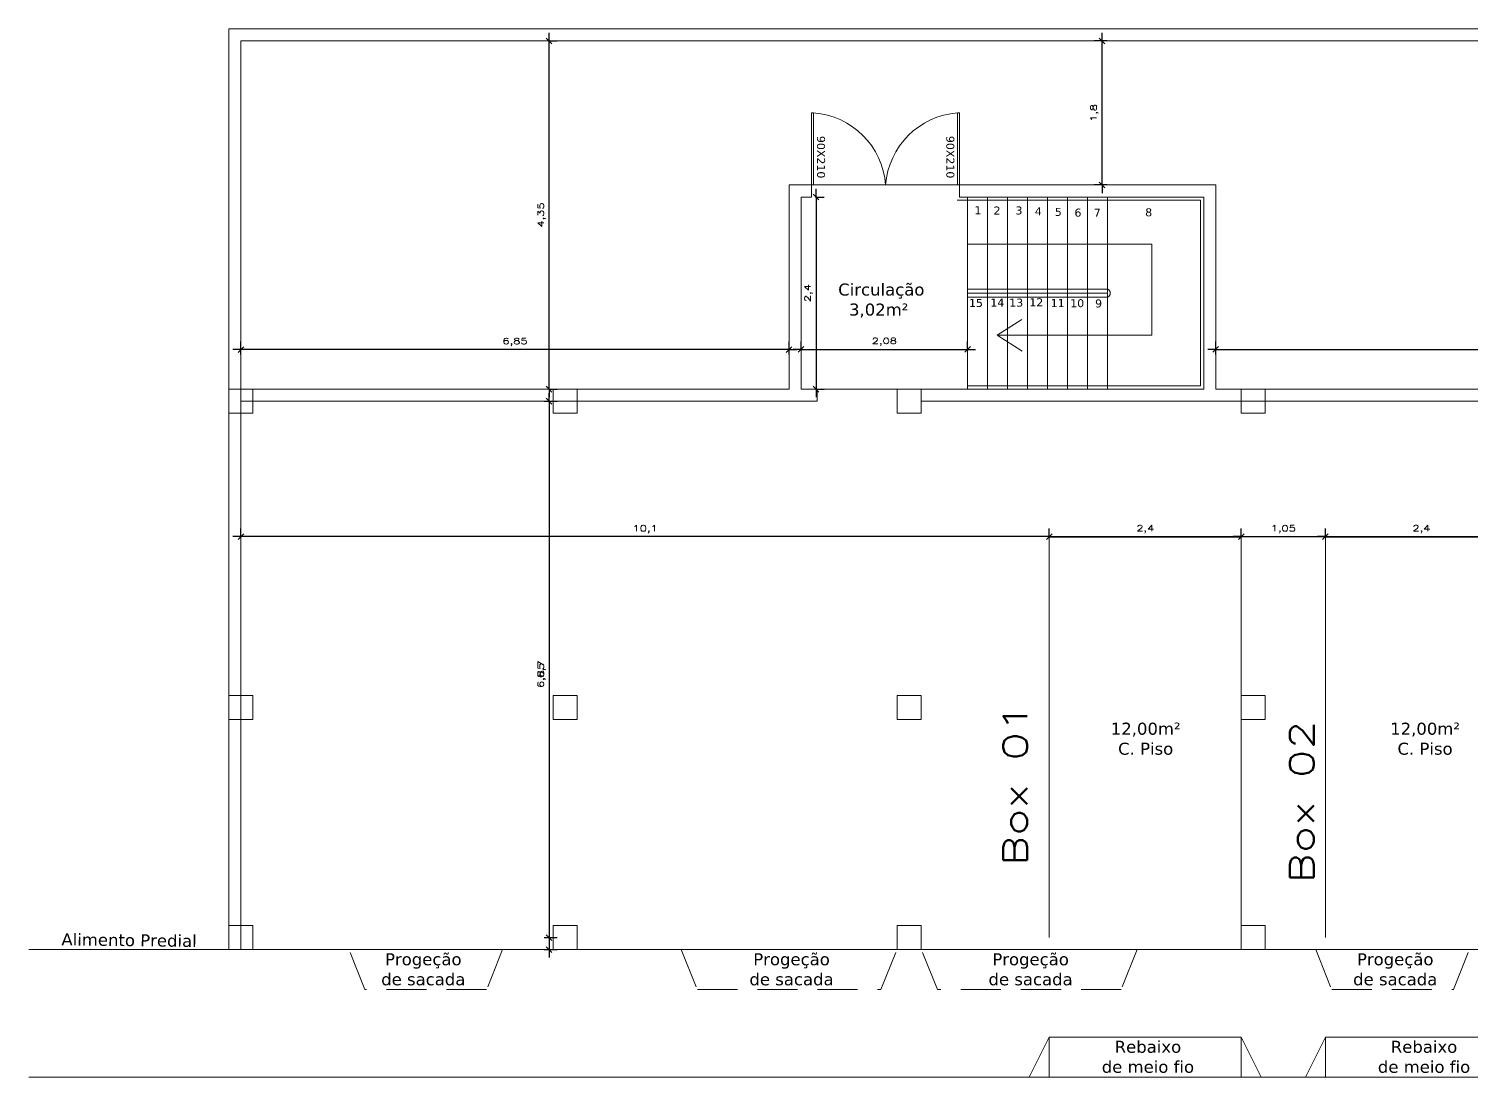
# Model space of a CAD drawing. Header units: millimetres. Extents: x 634 to 830, y -342 to -254.
# Drawn here: x 633.69 to 651.71, y -327.19 to -314.1 of the extents above; entities that cross this region are included whole.
import ezdxf

# ---------------------------------------------------------------- set-up
doc = ezdxf.new("R2010")
doc.units = ezdxf.units.MM
doc.linetypes.add('DASHED', pattern=[0.75, 0.5, -0.25])
for name, color, linetype in [('Auxiliar', 1, 'Continuous'), ('Camada1', 6, 'Continuous'), ('Camada2', 1, 'Continuous'), ('Camada4', 2, 'Continuous'), ('ESQUADRIA', 2, 'Continuous'), ('PAREDE', 6, 'Continuous')]:
    doc.layers.add(name, color=color, linetype=linetype)
doc.styles.add('REGUA60', font='romansx2.shx', dxfattribs={"width": 1.4})
doc.dimstyles.new('Cota Vinícius1', dxfattribs={"dimscale": 0.05, "dimtxt": 1.5, "dimasz": 0.01, "dimexe": 2, "dimexo": 3, "dimgap": 0.98, "dimtad": 1, "dimlfac": -1, "dimrnd": 0.01, "dimtxsty": 'REGUA60', "dimblk": 'COTATR', "dimcen": 4, "dimdle": 4, "dimclrt": 2, "dimadec": 0, "dimazin": 0, "dimtfac": 1, "dimtmove": 2, "dimatfit": 2, "dimfxl": 0, "dimarcsym": 0})

# ---------------------------------------------------------------- blocks, each defined once
blk = doc.blocks.new('COTATR')
at = {"color": 3}
blk.add_line((-71, -71), (71, 71), dxfattribs=at)
at = {"color": 0, "linetype": 'ByBlock'}
blk.add_line((0, 0), (200, 0), dxfattribs=at)
blk = doc.blocks.new('*D364')
at = {"layer": 'Auxiliar', "color": 0, "lineweight": -2, "transparency": 16777216}
for p, q in [((643.519, -316.196), (643.624, -316.196)), ((643.524, -316.196), (643.524, -318.595)), ((643.519, -318.596), (643.624, -318.596))]:
    blk.add_line(p, q, dxfattribs=at)
at = {"layer": 'Defpoints', "color": 0, "lineweight": 0, "transparency": 16777216}
for p in [(643.338, -316.196), (643.338, -318.596), (643.524, -318.596)]:
    blk.add_point(p, dxfattribs=at)
at = {"layer": 'Auxiliar', "color": 0, "lineweight": -2, "transparency": 16777216, "xscale": 0.0005, "yscale": 0.0005, "zscale": 0.0005}
for p, rotation in [((643.524, -316.196), 90), ((643.524, -318.596), 270)]:
    blk.add_blockref('COTATR', p, dxfattribs=dict(at, rotation=rotation))
at = {"layer": 'Auxiliar', "color": 2, "lineweight": 0, "transparency": 16777216, "insert": (643.431, -317.396), "char_height": 0.075, "attachment_point": 5, "rotation": 90, "style": 'REGUA60'}
blk.add_mtext('2,4', dxfattribs=at)
blk = doc.blocks.new('*D365')
at = {"layer": 'Auxiliar', "color": 0, "lineweight": -2, "transparency": 16777216}
for p, q in [((643.338, -318.104), (643.338, -317.999)), ((645.418, -318.104), (645.418, -317.999)), ((643.339, -318.099), (645.418, -318.099))]:
    blk.add_line(p, q, dxfattribs=at)
at = {"layer": 'Defpoints', "color": 0, "lineweight": 0, "transparency": 16777216}
for p in [(645.418, -318.099), (643.338, -318.596), (645.418, -318.596)]:
    blk.add_point(p, dxfattribs=at)
at = {"layer": 'Auxiliar', "color": 0, "lineweight": -2, "transparency": 16777216, "xscale": 0.0005, "yscale": 0.0005, "zscale": 0.0005, "rotation": 180}
blk.add_blockref('COTATR', (643.338, -318.099), dxfattribs=at)
at = {"layer": 'Auxiliar', "color": 0, "lineweight": -2, "transparency": 16777216, "xscale": 0.0005, "yscale": 0.0005, "zscale": 0.0005}
blk.add_blockref('COTATR', (645.418, -318.099), dxfattribs=at)
at = {"layer": 'Auxiliar', "color": 2, "lineweight": 0, "transparency": 16777216, "insert": (644.378, -318.005), "char_height": 0.075, "attachment_point": 5, "style": 'REGUA60'}
blk.add_mtext('2,08', dxfattribs=at)
blk = doc.blocks.new('*D368')
at = {"layer": 'Auxiliar', "color": 0, "lineweight": -2, "transparency": 16777216}
for p, q in [((640.126, -318.746), (640.288, -318.746)), ((640.126, -325.596), (640.288, -325.596))]:
    blk.add_line(p, q, dxfattribs=at)
at = {"layer": 'Auxiliar', "color": 0, "linetype": 'ByBlock', "lineweight": -2, "transparency": 16777216}
blk.add_line((640.188, -318.746), (640.188, -325.595), dxfattribs=at)
at = {"layer": 'Defpoints', "color": 0, "lineweight": 0, "transparency": 16777216}
for p in [(636.338, -318.746), (636.338, -325.596), (640.188, -325.596)]:
    blk.add_point(p, dxfattribs=at)
at = {"layer": 'Auxiliar', "color": 0, "lineweight": -2, "transparency": 16777216, "xscale": 0.0005, "yscale": 0.0005, "zscale": 0.0005}
for p, rotation in [((640.188, -318.746), 90), ((640.188, -325.596), 270)]:
    blk.add_blockref('COTATR', p, dxfattribs=dict(at, rotation=rotation))
at = {"layer": 'Auxiliar', "color": 2, "lineweight": 0, "transparency": 16777216, "insert": (640.095, -322.171), "char_height": 0.075, "attachment_point": 5, "rotation": 90, "style": 'REGUA60'}
blk.add_mtext('6,85', dxfattribs=at)
blk = doc.blocks.new('*D369')
at = {"layer": 'Auxiliar', "color": 0, "lineweight": -2, "transparency": 16777216}
for p, q in [((647.161, -314.246), (646.998, -314.246)), ((647.161, -316.046), (646.998, -316.046))]:
    blk.add_line(p, q, dxfattribs=at)
at = {"layer": 'Auxiliar', "color": 0, "linetype": 'ByBlock', "lineweight": -2, "transparency": 16777216}
blk.add_line((647.098, -316.045), (647.098, -314.246), dxfattribs=at)
at = {"layer": 'Defpoints', "color": 0, "lineweight": 0, "transparency": 16777216}
for p in [(647.098, -314.246), (648.518, -314.246), (648.518, -316.046)]:
    blk.add_point(p, dxfattribs=at)
at = {"layer": 'Auxiliar', "color": 0, "lineweight": -2, "transparency": 16777216, "xscale": 0.0005, "yscale": 0.0005, "zscale": 0.0005}
for p, rotation in [((647.098, -314.246), 90), ((647.098, -316.046), 270)]:
    blk.add_blockref('COTATR', p, dxfattribs=dict(at, rotation=rotation))
at = {"layer": 'Auxiliar', "color": 2, "lineweight": 0, "transparency": 16777216, "insert": (647.004, -315.146), "char_height": 0.075, "attachment_point": 5, "rotation": 90, "style": 'REGUA60'}
blk.add_mtext('1,8', dxfattribs=at)
blk = doc.blocks.new('*D370')
at = {"layer": 'Auxiliar', "color": 0, "lineweight": -2, "transparency": 16777216}
for p, q in [((636.338, -318.164), (636.338, -318.001)), ((643.188, -318.164), (643.188, -318.001))]:
    blk.add_line(p, q, dxfattribs=at)
at = {"layer": 'Auxiliar', "color": 0, "linetype": 'ByBlock', "lineweight": -2, "transparency": 16777216}
blk.add_line((643.188, -318.101), (636.339, -318.101), dxfattribs=at)
at = {"layer": 'Defpoints', "color": 0, "lineweight": 0, "transparency": 16777216}
for p in [(636.338, -318.101), (636.338, -318.596), (643.188, -318.596)]:
    blk.add_point(p, dxfattribs=at)
at = {"layer": 'Auxiliar', "color": 0, "lineweight": -2, "transparency": 16777216, "xscale": 0.0005, "yscale": 0.0005, "zscale": 0.0005, "rotation": 180}
blk.add_blockref('COTATR', (636.338, -318.101), dxfattribs=at)
at = {"layer": 'Auxiliar', "color": 0, "lineweight": -2, "transparency": 16777216, "xscale": 0.0005, "yscale": 0.0005, "zscale": 0.0005}
blk.add_blockref('COTATR', (643.188, -318.101), dxfattribs=at)
at = {"layer": 'Auxiliar', "color": 2, "lineweight": 0, "transparency": 16777216, "insert": (639.763, -318.007), "char_height": 0.075, "attachment_point": 5, "style": 'REGUA60'}
blk.add_mtext('6,85', dxfattribs=at)
blk = doc.blocks.new('*D371')
at = {"layer": 'Auxiliar', "color": 0, "lineweight": -2, "transparency": 16777216}
for p, q in [((640.126, -318.746), (640.288, -318.746)), ((640.126, -325.446), (640.288, -325.446))]:
    blk.add_line(p, q, dxfattribs=at)
at = {"layer": 'Auxiliar', "color": 0, "linetype": 'ByBlock', "lineweight": -2, "transparency": 16777216}
blk.add_line((640.188, -318.746), (640.188, -325.445), dxfattribs=at)
at = {"layer": 'Defpoints', "color": 0, "lineweight": 0, "transparency": 16777216}
for p in [(636.338, -318.746), (636.338, -325.446), (640.188, -325.446)]:
    blk.add_point(p, dxfattribs=at)
at = {"layer": 'Auxiliar', "color": 0, "lineweight": -2, "transparency": 16777216, "xscale": 0.0005, "yscale": 0.0005, "zscale": 0.0005}
for p, rotation in [((640.188, -318.746), 90), ((640.188, -325.446), 270)]:
    blk.add_blockref('COTATR', p, dxfattribs=dict(at, rotation=rotation))
at = {"layer": 'Auxiliar', "color": 2, "lineweight": 0, "transparency": 16777216, "insert": (640.095, -322.096), "char_height": 0.075, "attachment_point": 5, "rotation": 90, "style": 'REGUA60'}
blk.add_mtext('6,7', dxfattribs=at)
blk = doc.blocks.new('*D372')
at = {"layer": 'Auxiliar', "color": 0, "lineweight": -2, "transparency": 16777216}
for p, q in [((640.189, -314.246), (640.289, -314.246)), ((640.189, -318.596), (640.289, -318.596))]:
    blk.add_line(p, q, dxfattribs=at)
at = {"layer": 'Auxiliar', "color": 0, "linetype": 'ByBlock', "lineweight": -2, "transparency": 16777216}
blk.add_line((640.189, -318.595), (640.189, -314.246), dxfattribs=at)
at = {"layer": 'Defpoints', "color": 0, "lineweight": 0, "transparency": 16777216}
for p in [(640.174, -314.246), (640.189, -314.246), (640.174, -318.596)]:
    blk.add_point(p, dxfattribs=at)
at = {"layer": 'Auxiliar', "color": 0, "lineweight": -2, "transparency": 16777216, "xscale": 0.0005, "yscale": 0.0005, "zscale": 0.0005}
for p, rotation in [((640.189, -314.246), 90), ((640.189, -318.596), 270)]:
    blk.add_blockref('COTATR', p, dxfattribs=dict(at, rotation=rotation))
at = {"layer": 'Auxiliar', "color": 2, "lineweight": 0, "transparency": 16777216, "insert": (640.096, -316.421), "char_height": 0.075, "attachment_point": 5, "rotation": 90, "style": 'REGUA60'}
blk.add_mtext('4,35', dxfattribs=at)
blk = doc.blocks.new('*D375')
at = {"layer": 'Auxiliar', "color": 0, "lineweight": -2, "transparency": 16777216}
for p, q in [((636.338, -320.438), (636.338, -320.338)), ((646.438, -320.438), (646.438, -320.338))]:
    blk.add_line(p, q, dxfattribs=at)
at = {"layer": 'Auxiliar', "color": 0, "linetype": 'ByBlock', "lineweight": -2, "transparency": 16777216}
blk.add_line((646.438, -320.438), (636.339, -320.438), dxfattribs=at)
at = {"layer": 'Defpoints', "color": 0, "lineweight": 0, "transparency": 16777216}
for p in [(636.338, -320.438), (636.338, -320.446), (646.438, -320.446)]:
    blk.add_point(p, dxfattribs=at)
at = {"layer": 'Auxiliar', "color": 0, "lineweight": -2, "transparency": 16777216, "xscale": 0.0005, "yscale": 0.0005, "zscale": 0.0005, "rotation": 180}
blk.add_blockref('COTATR', (636.338, -320.438), dxfattribs=at)
at = {"layer": 'Auxiliar', "color": 0, "lineweight": -2, "transparency": 16777216, "xscale": 0.0005, "yscale": 0.0005, "zscale": 0.0005}
blk.add_blockref('COTATR', (646.438, -320.438), dxfattribs=at)
at = {"layer": 'Auxiliar', "color": 2, "lineweight": 0, "transparency": 16777216, "insert": (641.388, -320.345), "char_height": 0.075, "attachment_point": 5, "style": 'REGUA60'}
blk.add_mtext('10,1', dxfattribs=at)
blk = doc.blocks.new('*D376')
at = {"layer": 'Auxiliar', "color": 0, "lineweight": -2, "transparency": 16777216}
for p, q in [((646.438, -320.438), (646.438, -320.338)), ((648.838, -320.438), (648.838, -320.338))]:
    blk.add_line(p, q, dxfattribs=at)
at = {"layer": 'Auxiliar', "color": 0, "linetype": 'ByBlock', "lineweight": -2, "transparency": 16777216}
blk.add_line((646.439, -320.438), (648.838, -320.438), dxfattribs=at)
at = {"layer": 'Defpoints', "color": 0, "lineweight": 0, "transparency": 16777216}
for p in [(646.438, -320.446), (648.838, -320.438), (648.838, -320.446)]:
    blk.add_point(p, dxfattribs=at)
at = {"layer": 'Auxiliar', "color": 0, "lineweight": -2, "transparency": 16777216, "xscale": 0.0005, "yscale": 0.0005, "zscale": 0.0005, "rotation": 180}
blk.add_blockref('COTATR', (646.438, -320.438), dxfattribs=at)
at = {"layer": 'Auxiliar', "color": 0, "lineweight": -2, "transparency": 16777216, "xscale": 0.0005, "yscale": 0.0005, "zscale": 0.0005}
blk.add_blockref('COTATR', (648.838, -320.438), dxfattribs=at)
at = {"layer": 'Auxiliar', "color": 2, "lineweight": 0, "transparency": 16777216, "insert": (647.638, -320.345), "char_height": 0.075, "attachment_point": 5, "style": 'REGUA60'}
blk.add_mtext('2,4', dxfattribs=at)
blk = doc.blocks.new('*D377')
at = {"layer": 'Auxiliar', "color": 0, "lineweight": -2, "transparency": 16777216}
for p, q in [((648.838, -320.438), (648.838, -320.338)), ((649.888, -320.438), (649.888, -320.338))]:
    blk.add_line(p, q, dxfattribs=at)
at = {"layer": 'Auxiliar', "color": 0, "linetype": 'ByBlock', "lineweight": -2, "transparency": 16777216}
blk.add_line((648.839, -320.438), (649.888, -320.438), dxfattribs=at)
at = {"layer": 'Defpoints', "color": 0, "lineweight": 0, "transparency": 16777216}
for p in [(648.838, -320.446), (649.888, -320.438), (649.888, -320.438)]:
    blk.add_point(p, dxfattribs=at)
at = {"layer": 'Auxiliar', "color": 0, "lineweight": -2, "transparency": 16777216, "xscale": 0.0005, "yscale": 0.0005, "zscale": 0.0005, "rotation": 180}
blk.add_blockref('COTATR', (648.838, -320.438), dxfattribs=at)
at = {"layer": 'Auxiliar', "color": 0, "lineweight": -2, "transparency": 16777216, "xscale": 0.0005, "yscale": 0.0005, "zscale": 0.0005}
blk.add_blockref('COTATR', (649.888, -320.438), dxfattribs=at)
at = {"layer": 'Auxiliar', "color": 2, "lineweight": 0, "transparency": 16777216, "insert": (649.363, -320.345), "char_height": 0.075, "attachment_point": 5, "style": 'REGUA60'}
blk.add_mtext('1,05', dxfattribs=at)
blk = doc.blocks.new('*D378')
at = {"layer": 'Auxiliar', "color": 0, "lineweight": -2, "transparency": 16777216}
for p, q in [((649.888, -320.438), (649.888, -320.338)), ((652.288, -320.438), (652.288, -320.338))]:
    blk.add_line(p, q, dxfattribs=at)
at = {"layer": 'Auxiliar', "color": 0, "linetype": 'ByBlock', "lineweight": -2, "transparency": 16777216}
blk.add_line((649.889, -320.438), (652.288, -320.438), dxfattribs=at)
at = {"layer": 'Defpoints', "color": 0, "lineweight": 0, "transparency": 16777216}
for p in [(649.888, -320.438), (652.288, -320.438), (652.288, -320.438)]:
    blk.add_point(p, dxfattribs=at)
at = {"layer": 'Auxiliar', "color": 0, "lineweight": -2, "transparency": 16777216, "xscale": 0.0005, "yscale": 0.0005, "zscale": 0.0005, "rotation": 180}
blk.add_blockref('COTATR', (649.888, -320.438), dxfattribs=at)
at = {"layer": 'Auxiliar', "color": 0, "lineweight": -2, "transparency": 16777216, "xscale": 0.0005, "yscale": 0.0005, "zscale": 0.0005}
blk.add_blockref('COTATR', (652.288, -320.438), dxfattribs=at)
at = {"layer": 'Auxiliar', "color": 2, "lineweight": 0, "transparency": 16777216, "insert": (651.088, -320.345), "char_height": 0.075, "attachment_point": 5, "style": 'REGUA60'}
blk.add_mtext('2,4', dxfattribs=at)
blk = doc.blocks.new('*D390')
at = {"layer": 'Auxiliar', "color": 0, "lineweight": -2, "transparency": 16777216}
for p, q in [((648.518, -318.161), (648.518, -317.999)), ((660.188, -318.161), (660.188, -317.999))]:
    blk.add_line(p, q, dxfattribs=at)
at = {"layer": 'Auxiliar', "color": 0, "linetype": 'ByBlock', "lineweight": -2, "transparency": 16777216}
blk.add_line((648.519, -318.099), (660.188, -318.099), dxfattribs=at)
at = {"layer": 'Defpoints', "color": 0, "lineweight": 0, "transparency": 16777216}
for p in [(660.188, -318.099), (648.518, -318.596), (660.188, -318.596)]:
    blk.add_point(p, dxfattribs=at)
at = {"layer": 'Auxiliar', "color": 0, "lineweight": -2, "transparency": 16777216, "xscale": 0.0005, "yscale": 0.0005, "zscale": 0.0005, "rotation": 180}
blk.add_blockref('COTATR', (648.518, -318.099), dxfattribs=at)
at = {"layer": 'Auxiliar', "color": 0, "lineweight": -2, "transparency": 16777216, "xscale": 0.0005, "yscale": 0.0005, "zscale": 0.0005}
blk.add_blockref('COTATR', (660.188, -318.099), dxfattribs=at)
at = {"layer": 'Auxiliar', "color": 2, "lineweight": 0, "transparency": 16777216, "insert": (654.353, -318.005), "char_height": 0.075, "attachment_point": 5, "style": 'REGUA60'}
blk.add_mtext('11,67', dxfattribs=at)

msp = doc.modelspace()

# ---------------------------------------------------------------- linework, layer by layer
at = {"layer": 'Auxiliar', "color": 6, "lineweight": 0}
for p, q in [((670.188, -314.096), (636.188, -314.096)), ((636.188, -314.096), (636.188, -325.596)), ((670.038, -314.246), (636.338, -314.246)), ((636.338, -314.246), (636.338, -325.596)), ((643.188, -318.596), (636.338, -318.596)), ((643.338, -318.596), (643.538, -318.596)), ((643.538, -318.596), (643.538, -318.746)), ((648.368, -318.596), (644.838, -318.596)), ((660.188, -318.596), (648.518, -318.596)), ((643.538, -318.746), (636.338, -318.746)), ((660.538, -318.746), (644.838, -318.746)), ((670.188, -325.596), (636.188, -325.596))]:
    msp.add_line(p, q, dxfattribs=at)
at = {"layer": 'Auxiliar', "lineweight": 0}
for p, q in [((645.418, -316.786), (647.718, -316.786)), ((647.718, -316.786), (647.718, -317.92)), ((645.786, -317.92), (646.096, -317.724)), ((647.718, -317.92), (645.786, -317.92)), ((645.786, -317.92), (646.101, -318.121)), ((646.101, -318.121), (645.786, -317.92)), ((648.838, -320.446), (646.438, -320.446)), ((646.438, -320.446), (646.438, -325.446)), ((649.888, -320.446), (652.288, -320.446)), ((636.188, -325.596), (633.688, -325.596)), ((646.188, -327.189), (646.438, -326.689)), ((649.088, -327.189), (648.838, -326.689)), ((649.638, -327.189), (649.888, -326.689)), ((671.688, -327.189), (633.688, -327.189)), ((646.438, -327.189), (646.188, -327.189)), ((648.838, -327.189), (649.088, -327.189))]:
    msp.add_line(p, q, dxfattribs=at)
at = {"layer": 'Auxiliar', "color": 1, "lineweight": 0}
for p, q in [((648.838, -325.296), (648.838, -320.446)), ((649.888, -325.446), (649.888, -320.446))]:
    msp.add_line(p, q, dxfattribs=at)
at = {"layer": 'Auxiliar', "linetype": 'DASHED', "lineweight": 0}
for p, q in [((636.488, -325.596), (637.688, -325.596)), ((637.888, -326.096), (637.688, -325.596)), ((639.608, -325.596), (639.408, -326.096)), ((639.608, -325.596), (641.838, -325.596)), ((641.838, -325.596), (642.042, -326.096)), ((644.335, -326.096), (644.538, -325.596)), ((645.042, -326.096), (644.838, -325.596)), ((647.538, -325.596), (647.335, -326.096)), ((647.538, -325.596), (649.768, -325.596)), ((649.768, -325.596), (649.968, -326.096)), ((651.488, -326.096), (651.688, -325.596)), ((651.688, -325.596), (653.038, -325.596)), ((639.408, -326.096), (637.888, -326.096)), ((642.042, -326.096), (644.335, -326.096)), ((647.335, -326.096), (645.042, -326.096)), ((649.968, -326.096), (651.488, -326.096))]:
    msp.add_line(p, q, dxfattribs=at)
at = {"layer": 'Auxiliar', "lineweight": 0}
for points in [[(646.438, -327.189), (648.838, -327.189), (648.838, -326.689), (646.438, -326.689)], [(649.888, -327.189), (652.288, -327.189), (652.288, -326.689), (649.888, -326.689)]]:
    msp.add_lwpolyline(points, close=True, dxfattribs=at)
at = {"layer": 'Camada1', "lineweight": 0}
for p, q in [((643.468, -316.046), (645.318, -316.046)), ((643.538, -318.596), (644.538, -318.596))]:
    msp.add_line(p, q, dxfattribs=at)
at = {"layer": 'Camada4', "lineweight": 0}
for p, q in [((643.468, -315.146), (643.468, -316.046)), ((643.493, -315.146), (643.468, -315.146)), ((643.493, -316.046), (643.493, -315.146)), ((645.293, -316.046), (645.293, -315.146)), ((645.293, -315.146), (645.318, -315.146)), ((645.318, -315.146), (645.318, -316.046)), ((643.468, -316.046), (643.493, -316.046)), ((645.318, -316.046), (645.293, -316.046))]:
    msp.add_line(p, q, dxfattribs=at)
for centre, start, end in [((643.421, -316.118), 4.2652, 85.7348), ((645.366, -316.118), 94.2652, 175.7348)]:
    msp.add_arc(centre, 0.975, start, end, dxfattribs=at)
at = {"layer": 'PAREDE', "lineweight": 0}
for p, q in [((643.188, -318.596), (643.188, -316.046)), ((648.518, -317.396), (648.518, -316.046)), ((643.338, -318.596), (643.338, -316.196)), ((645.318, -316.196), (648.368, -316.196)), ((645.418, -316.196), (645.418, -318.596)), ((645.668, -316.196), (645.668, -317.396)), ((645.918, -316.196), (645.918, -317.396)), ((646.168, -316.196), (646.168, -317.396)), ((646.418, -316.196), (646.418, -317.396)), ((646.668, -316.196), (646.668, -317.396)), ((646.918, -316.196), (646.918, -317.396)), ((647.168, -316.196), (647.168, -317.396)), ((648.368, -317.396), (648.368, -316.196)), ((645.418, -317.396), (647.168, -317.396)), ((645.668, -317.396), (645.668, -318.596)), ((645.918, -317.396), (645.918, -318.596)), ((646.168, -317.396), (646.168, -318.596)), ((646.418, -317.396), (646.418, -318.596)), ((646.668, -317.396), (646.668, -318.596)), ((646.918, -317.396), (646.918, -318.596)), ((647.168, -317.396), (647.168, -318.596)), ((648.368, -317.396), (648.368, -318.596)), ((648.518, -317.396), (648.518, -318.596)), ((648.368, -318.596), (645.418, -318.596))]:
    msp.add_line(p, q, dxfattribs=at)
at = {"layer": 'PAREDE', "color": 6, "lineweight": 0}
for p, q in [((643.468, -316.046), (643.188, -316.046)), ((643.468, -316.196), (643.468, -316.046)), ((645.318, -316.196), (645.318, -316.046)), ((645.318, -316.046), (648.518, -316.046)), ((643.338, -316.196), (643.468, -316.196))]:
    msp.add_line(p, q, dxfattribs=at)
at = {"layer": 'PAREDE', "color": 2, "lineweight": 0}
for p, q in [((645.288, -316.236), (648.328, -316.236)), ((648.328, -316.236), (648.328, -318.556)), ((645.418, -317.346), (647.168, -317.346)), ((645.418, -317.446), (647.168, -317.446)), ((645.418, -318.556), (648.328, -318.556))]:
    msp.add_line(p, q, dxfattribs=at)
at = {"layer": 'PAREDE', "color": 0, "lineweight": 0}
for points in [[(636.488, -318.596), (636.188, -318.596), (636.188, -318.896), (636.488, -318.896), (636.488, -318.596)], [(640.538, -318.596), (640.238, -318.596), (640.238, -318.896), (640.538, -318.896), (640.538, -318.596)], [(644.838, -318.596), (644.538, -318.596), (644.538, -318.896), (644.838, -318.896), (644.838, -318.596)], [(649.138, -318.596), (648.838, -318.596), (648.838, -318.896), (649.138, -318.896), (649.138, -318.596)], [(636.488, -322.421), (636.188, -322.421), (636.188, -322.721), (636.488, -322.721), (636.488, -322.421)], [(640.538, -322.421), (640.238, -322.421), (640.238, -322.721), (640.538, -322.721), (640.538, -322.421)], [(644.838, -322.421), (644.538, -322.421), (644.538, -322.721), (644.838, -322.721), (644.838, -322.421)], [(649.138, -322.421), (648.838, -322.421), (648.838, -322.721), (649.138, -322.721), (649.138, -322.421)], [(636.488, -325.296), (636.188, -325.296), (636.188, -325.596), (636.488, -325.596), (636.488, -325.296)], [(640.538, -325.296), (640.238, -325.296), (640.238, -325.596), (640.538, -325.596), (640.538, -325.296)], [(644.838, -325.296), (644.538, -325.296), (644.538, -325.596), (644.838, -325.596), (644.838, -325.296)], [(649.138, -325.296), (648.838, -325.296), (648.838, -325.596), (649.138, -325.596), (649.138, -325.296)]]:
    msp.add_lwpolyline(points, dxfattribs=at)
at = {"layer": 'PAREDE', "color": 2, "lineweight": 0}
msp.add_arc((647.146, -317.396), 0.0547, 293.8932, 66.1068, dxfattribs=at)

# ---------------------------------------------------------------- texts
at = {"layer": 'Camada2', "lineweight": 0, "char_height": 0.3, "attachment_point": 2, "rotation": 90, "style": 'REGUA60'}
for s, insert in [('{\\C4;Box 01 }', (645.863, -323.535)), ('{\\C4;Box 02 }', (649.444, -323.752))]:
    msp.add_mtext(s, dxfattribs=dict(at, insert=insert))
at = {"layer": 'ESQUADRIA', "lineweight": 0, "style": 'REGUA60'}
for s, insert, char_height, attachment_point, rotation in [('{\\fVerdana|b0|i0|c0|p34;\\C2;90X210}', (643.535, -315.963), 0.1, 9, 270), ('{\\fVerdana|b0|i0|c0|p34;\\C2;90X210}', (645.252, -315.963), 0.1, 3, 270), ('{\\fVerdana|b0|i0|c0|p34;\\C2;Alimento Predial}', (634.941, -325.479), 0.15, 5, 359.2919)]:
    msp.add_mtext(s, dxfattribs=dict(at, insert=insert, char_height=char_height, attachment_point=attachment_point, rotation=rotation))
for s, insert, char_height, attachment_point in [('{\\fVerdana|b0|i0|c0|p34;\\C2;1}', (645.503, -316.411), 0.1, 7), ('{\\fVerdana|b0|i0|c0|p34;\\C2;2}', (645.742, -316.415), 0.1, 7), ('{\\fVerdana|b0|i0|c0|p34;\\C2;3}', (646.016, -316.416), 0.1, 7), ('{\\fVerdana|b0|i0|c0|p34;\\C2;4}', (646.257, -316.425), 0.1, 7), ('{\\fVerdana|b0|i0|c0|p34;\\C2;5}', (646.507, -316.434), 0.1, 7), ('{\\fVerdana|b0|i0|c0|p34;\\C2;6}', (646.753, -316.443), 0.1, 7), ('{\\fVerdana|b0|i0|c0|p34;\\C2;7}', (646.994, -316.443), 0.1, 7), ('{\\fVerdana|b0|i0|c0|p34;\\C2;8}', (647.637, -316.439), 0.1, 7), ('{\\fVerdana|b0|i0|c0|p34;\\C4; Circulação\\P\\C2;3,02m²}', (644.307, -317.489), 0.15, 5), ('{\\fVerdana|b0|i0|c0|p34;\\C2;15}', (645.435, -317.571), 0.1, 7), ('{\\fVerdana|b0|i0|c0|p34;\\C2;14}', (645.702, -317.565), 0.1, 7), ('{\\fVerdana|b0|i0|c0|p34;\\C2;13}', (645.938, -317.567), 0.1, 7), ('{\\fVerdana|b0|i0|c0|p34;\\C2;12}', (646.189, -317.561), 0.1, 7), ('{\\fVerdana|b0|i0|c0|p34;\\C2;11}', (646.456, -317.571), 0.1, 7), ('{\\fVerdana|b0|i0|c0|p34;\\C2;10}', (646.7, -317.574), 0.1, 7), ('{\\fVerdana|b0|i0|c0|p34;\\C2;\\P\\P\\P\\P\\P\\P\\P9}', (647.011, -317.577), 0.1, 7), ('{\\fVerdana|b0|i0|c0|p34;\\C2;12,00m²\\PC. Piso}', (647.643, -322.963), 0.15, 5), ('{\\fVerdana|b0|i0|c0|p34;\\C2;12,00m²\\PC. Piso}', (651.134, -322.963), 0.15, 5), ('{\\fVerdana|b0|i0|c0|p34;\\C4;\\P\\C2;Progeção \\Pde sacada}', (638.617, -325.718), 0.15, 5), ('{\\fVerdana|b0|i0|c0|p34;\\C4;\\P\\C2;Progeção \\Pde sacada}', (643.218, -325.718), 0.15, 5), ('{\\fVerdana|b0|i0|c0|p34;\\C4;\\P\\C2;Progeção \\Pde sacada}', (646.205, -325.718), 0.15, 5), ('{\\fVerdana|b0|i0|c0|p34;\\C4;\\P\\C2;Progeção \\Pde sacada}', (650.761, -325.718), 0.15, 5), ('{\\fVerdana|b0|i0|c0|p34;\\C2;Rebaixo \\Pde meio fio}', (647.671, -326.936), 0.15, 5), ('{\\fVerdana|b0|i0|c0|p34;\\C2;Rebaixo \\Pde meio fio}', (651.121, -326.936), 0.15, 5)]:
    msp.add_mtext(s, dxfattribs=dict(at, insert=insert, char_height=char_height, attachment_point=attachment_point))

# ---------------------------------------------------------------- dimensions: what is measured, and where the dimension line sits
at = {"layer": 'Auxiliar', "lineweight": 0}
for base, p1, p2, override, picture, middle in [((640.189, -314.246), (640.174, -318.596), (640.174, -314.246), {"dimfxl": 1.25, "dimfxlon": 1, "dimarcsym": 1}, '*D372', (640.096, -316.421)), ((647.098, -314.246), (648.518, -316.046), (648.518, -314.246), {"dimfxl": 1.25, "dimfxlon": 1, "dimarcsym": 1}, '*D369', (647.004, -315.146)), ((643.524, -318.596), (643.338, -316.196), (643.338, -318.596), {"dimfxl": 0.1, "dimfxlon": 1, "dimarcsym": 1}, '*D364', (643.431, -317.396)), ((640.188, -325.596), (636.338, -318.746), (636.338, -325.596), {"dimfxl": 1.25, "dimfxlon": 1, "dimarcsym": 1}, '*D368', (640.095, -322.171)), ((640.188, -325.446), (636.338, -318.746), (636.338, -325.446), {"dimfxl": 1.25, "dimfxlon": 1, "dimarcsym": 1}, '*D371', (640.095, -322.096))]:
    dim = msp.add_linear_dim(base=base, p1=p1, p2=p2, angle=90, dimstyle='Cota Vinícius1', override=override, dxfattribs=at)
    dim.commit()
    dim.dimension.update_dxf_attribs({"geometry": picture, "text_midpoint": middle})
for base, p1, p2, override, picture, middle in [((636.338, -318.101), (643.188, -318.596), (636.338, -318.596), {"dimfxl": 1.25, "dimfxlon": 1, "dimarcsym": 1}, '*D370', (639.763, -318.007)), ((645.418, -318.099), (643.338, -318.596), (645.418, -318.596), {"dimfxl": 0.1, "dimfxlon": 1, "dimarcsym": 1}, '*D365', (644.378, -318.005)), ((660.188, -318.099), (648.518, -318.596), (660.188, -318.596), {"dimfxl": 1.25, "dimfxlon": 1, "dimarcsym": 1}, '*D390', (654.353, -318.005)), ((636.338, -320.438), (646.438, -320.446), (636.338, -320.446), {"dimfxl": 1.25, "dimfxlon": 1, "dimarcsym": 1}, '*D375', (641.388, -320.345)), ((648.838, -320.438), (646.438, -320.446), (648.838, -320.446), {"dimfxl": 1.25, "dimfxlon": 1, "dimarcsym": 1}, '*D376', (647.638, -320.345)), ((649.888, -320.438), (648.838, -320.446), (649.888, -320.438), {"dimfxl": 1.25, "dimfxlon": 1, "dimarcsym": 1}, '*D377', (649.363, -320.345)), ((652.288, -320.438), (649.888, -320.438), (652.288, -320.438), {"dimfxl": 1.25, "dimfxlon": 1, "dimarcsym": 1}, '*D378', (651.088, -320.345))]:
    dim = msp.add_linear_dim(base=base, p1=p1, p2=p2, dimstyle='Cota Vinícius1', override=override, dxfattribs=at)
    dim.commit()
    dim.dimension.update_dxf_attribs({"geometry": picture, "text_midpoint": middle})

doc.saveas('drawing.dxf')
